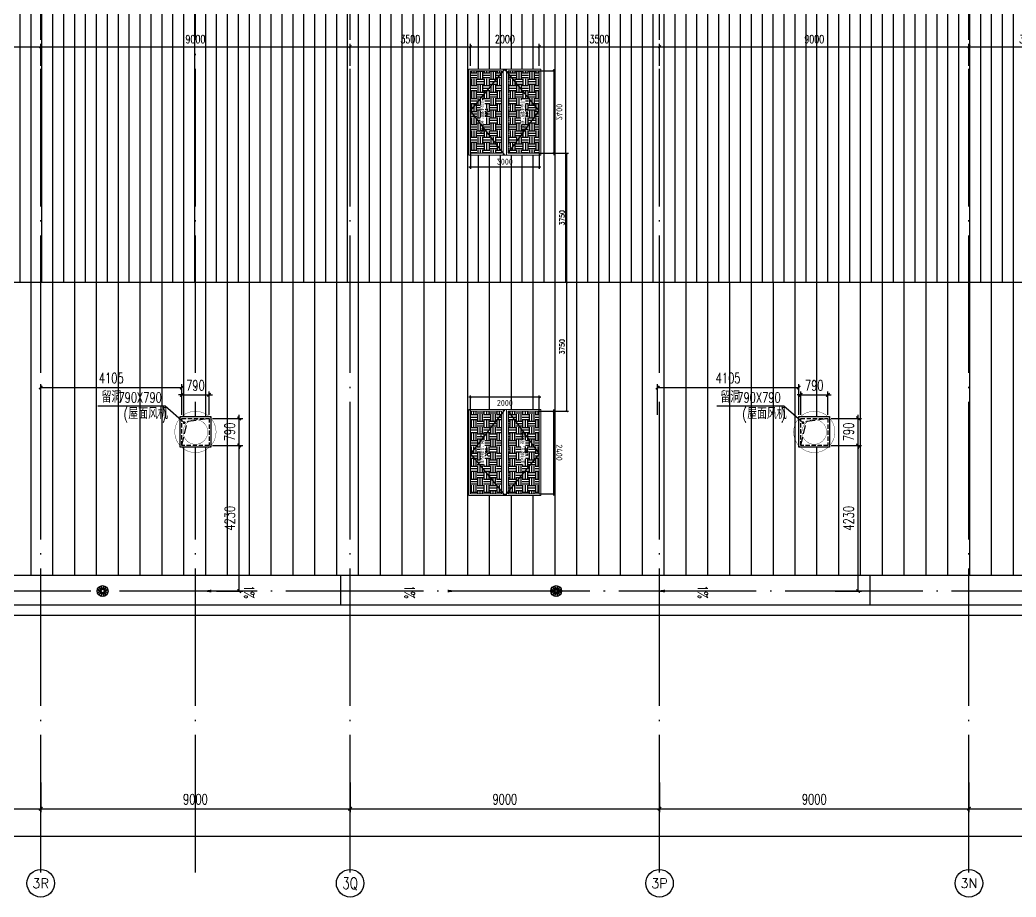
# Model space of a CAD drawing. Extents: x -1313754 to 847533, y 489853 to 941203.
# Drawn here: x 235541 to 264516, y 540024 to 565522 of the extents above; entities that cross this region are included whole.
import ezdxf
from ezdxf.enums import TextEntityAlignment as Align

# ---------------------------------------------------------------- set-up
doc = ezdxf.new("R2010")
doc.units = 0
doc.header["$LTSCALE"] = 1000
doc.header["$MEASUREMENT"] = 0
for name, pattern in [('DASH', [0.35, 0.25, -0.1]), ('DOTE', [2.42, 2, -0.2, 0.02, -0.2]), ('HIDDEN', [9.525, 6.35, -3.175])]:
    doc.linetypes.add(name, pattern=pattern)
doc.layers.get('Defpoints').update_dxf_attribs({"color": 210})
for name, color, linetype in [('A-AXIS-D', 1, 'Continuous'), ('A-AXIS-DOTE', 14, 'DOTE'), ('A-AXIS-DP', 126, 'Continuous'), ('A-AXIS-SYMB', 3, 'Continuous'), ('A-DRAIN', 142, 'Continuous'), ('A-HATCH-2', 251, 'Continuous'), ('A-LIN-V', 9, 'Continuous'), ('A-SFCE', 30, 'Continuous'), ('A-WINDOW', 140, 'Continuous'), ('AS-COLN', 6, 'Continuous'), ('AS-WALL', 40, 'Continuous'), ('AS-结构边线层', 200, 'Continuous'), ('DIM_SYMB', 3, 'Continuous'), ('PUB_TEXT', 7, 'Continuous'), ('SPACE', 7, 'Continuous'), ('SPACE_HATCH', 8, 'Continuous'), ('参考线', 8, 'Continuous'), ('外框', 1, 'HIDDEN'), ('文本', 4, 'Continuous'), ('暖通', 7, 'Continuous'), ('虹吸雨水斗', 6, 'Continuous')]:
    doc.layers.add(name, color=color, linetype=linetype)
doc.layers.add('A-加建区域', color=47, linetype='Continuous', plot=False)
doc.layers.add('成型线', color=3, linetype='Continuous', lineweight=18)
doc.styles.add('_TCH_AXIS', font='COMPLEX', dxfattribs={"bigfont": 'GBCBIG'})
doc.styles.add('_TCH_DIM', font='SIMPLEX', dxfattribs={"bigfont": 'GBCBIG'})
doc.styles.add('_TCH_DIM_T3', font='SIMPLEX', dxfattribs={"width": 0.705882, "bigfont": 'GBCBIG'})
doc.styles.add('_TCH_SPACE', font='SIMPLEX', dxfattribs={"height": 5, "bigfont": 'GBCBIG'})
doc.styles.get("Standard").update_dxf_attribs({"font": 'gbenor.shx', "bigfont": 'gbcbig.shx'})
doc.dimstyles.new('_TCH_ARCH&&100', dxfattribs={"dimtxt": 297.5, "dimasz": 100, "dimexe": 100, "dimexo": 100, "dimgap": 126.25, "dimtad": 1, "dimdec": 0, "dimzin": 0, "dimdsep": 46, "dimtxsty": '_TCH_DIM_T3', "dimblk": 'ARCHTICK', "dimcen": 0.09, "dimclrt": 7, "dimazin": 2, "dimtfac": 1, "dimtdec": 0, "dimtix": 1, "dimtmove": 2, "dimatfit": 3, "dimfxl": 0, "dimtolj": 1, "dimtzin": 0, "dimarcsym": 0})
doc.dimstyles.new('_TCH_ARCH&&50', dxfattribs={"dimtxt": 148.75, "dimasz": 50, "dimexe": 50, "dimexo": 50, "dimgap": 63.125, "dimtad": 1, "dimdec": 0, "dimzin": 0, "dimdsep": 46, "dimtxsty": '_TCH_DIM_T3', "dimblk": 'ARCHTICK', "dimcen": 0.09, "dimclrt": 7, "dimazin": 2, "dimtfac": 1, "dimtdec": 0, "dimtix": 1, "dimtmove": 2, "dimatfit": 3, "dimfxl": 0, "dimtolj": 1, "dimtzin": 0, "dimarcsym": 0})
doc.dimstyles.new('_TCH_ARCH&&80', dxfattribs={"dimtxt": 238, "dimasz": 80, "dimexe": 80, "dimexo": 80, "dimgap": 101, "dimtad": 1, "dimdec": 0, "dimzin": 0, "dimdsep": 46, "dimtxsty": '_TCH_DIM_T3', "dimblk": 'ARCHTICK', "dimcen": 0.09, "dimclrt": 7, "dimazin": 2, "dimtfac": 1, "dimtdec": 0, "dimtix": 1, "dimtmove": 2, "dimatfit": 3, "dimfxl": 0, "dimtolj": 1, "dimtzin": 0, "dimarcsym": 0})
pattern_1 = [(0, (0, 0), (187.5, 187.5), [187.5, -187.5]), (0, (0, 70.31), (187.5, 187.5), [187.5, -187.5]), (0, (0, 140.62), (187.5, 187.5), [187.5, -187.5]), (90, (23.44, 164.06), (-187.5, 187.5), [187.5, -187.5]), (90, (93.75, 164.06), (-187.5, 187.5), [187.5, -187.5]), (90, (164.06, 164.06), (-187.5, 187.5), [187.5, -187.5])]

# ---------------------------------------------------------------- blocks, each defined once
blk = doc.blocks.new('rrrrrrrrrrrrrrrrrrrrr')
at = {"layer": 'A-HATCH-2'}
h = blk.add_hatch(dxfattribs=at)
h.set_pattern_fill('ANSI31', color=256, scale=200, angle=45)
h.set_pattern_definition([(90, (-500100, 0), (-317.5, 0), [])])
h.paths.add_polyline_path([(-313254.2, 565520), (-313554.2, 565520), (-313554.2, 557895), (-299145.1, 557895), (-266220, 557895), (-133684.3, 557895), (-128454.2, 557895), (-128454.2, 566420), (-313254.2, 566420)])
h = blk.add_hatch(dxfattribs=at)
h.set_pattern_fill('ANSI31', color=256, scale=400, angle=45)
h.set_pattern_definition([(90, (-500100, 0), (-635, 0), [])])
h.paths.add_polyline_path([(-266220, 557895), (-133684.3, 557895), (-128454.2, 557895), (-128454.2, 549370), (-313554.2, 549370), (-313554.2, 557895), (-278850, 557895)])
at = {"layer": 'A-LIN-V'}
blk.add_lwpolyline([(-128454.2, 549370), (-313554.2, 549370)], dxfattribs=at)
at = {"layer": 'A-SFCE'}
for points in [[(-313554.2, 564570), (-313554.2, 548519.9), (-128454.2, 548519.9), (-128454.2, 621119.9), (-296103.2, 621120), (-313554.2, 567335.8), (-313554.2, 566670), (-313254.2, 566670)], [(-313254.2, 564870), (-313854.2, 564870), (-313854.2, 548219.9), (-128154.2, 548219.9)], [(-313554.2, 557895), (-128454.2, 557895)]]:
    blk.add_lwpolyline(points, dxfattribs=at)
blk = doc.blocks.new('_ArchTick')
at = {"color": 0, "linetype": 'ByBlock', "const_width": 0.4}
blk.add_lwpolyline([(-0.5, -0.5), (0.5, 0.5)], dxfattribs=at)
blk = doc.blocks.new('44')
at = {"layer": 'A-AXIS-DP', "color": 1}
for p, q in [((280302, 745270), (280302, 747370)), ((277446, 744900), (279946, 744900))]:
    blk.add_line(p, q, dxfattribs=at)
for p, xscale, yscale, zscale, rotation in [((280302, 747320), -50.00000000000003, 50.00000000000003, 50.00000000000001, 270), ((280302, 745320), -50.00000000000001, 50.00000000000001, 50.00000000000001, 90), ((279896, 744900), -50, 50, 50, 180)]:
    blk.add_blockref('_ArchTick', p, dxfattribs=dict(at, xscale=xscale, yscale=yscale, zscale=zscale, rotation=rotation))
at = {"layer": 'A-AXIS-DP', "color": 1, "xscale": -50, "yscale": 50, "zscale": 50}
blk.add_blockref('_ArchTick', (277496, 744900), dxfattribs=at)
at = {"layer": 'A-AXIS-DP', "color": 1, "insert": (278696, 744737), "char_height": 175, "attachment_point": 5, "rotation": 180}
blk.add_mtext('\\A1;2400', dxfattribs=at)
blk.add_wipeout([(277446, 745270), (279946, 745270), (279946, 747370), (277446, 747370)]).dxf.layer = '参考线'
at = {"layer": 'SPACE_HATCH'}
h = blk.add_hatch(dxfattribs=at)
h.set_pattern_fill('土壤', color=1, scale=50, style=0)
h.set_pattern_definition(pattern_1)
h.paths.add_polyline_path([(277496, 746420), (279896, 746420), (279896, 747320), (277496, 747320)])
h.paths.add_polyline_path([(278352, 746904), (279057, 746904), (279057, 747034), (278352, 747034)])
h.paths.add_polyline_path([(278591, 746811), (278817, 746811), (278817, 746895), (278591, 746895)])
h = blk.add_hatch(dxfattribs=at)
h.set_pattern_fill('土壤', color=1, scale=50, style=0)
h.set_pattern_definition(pattern_1)
h.paths.add_polyline_path([(277496, 746220), (279896, 746220), (279896, 745320), (277496, 745320)])
h.paths.add_polyline_path([(278352, 745724), (279057, 745724), (279057, 745854), (278352, 745854)])
h.paths.add_polyline_path([(278591, 745631), (278817, 745631), (278817, 745715), (278591, 745715)])
at = {"layer": 'A-AXIS-DP', "color": 1}
for p, q in [((279906, 747320), (280352, 747320)), ((277496, 745320), (277496, 744850)), ((279896, 745320), (279896, 744850)), ((279906, 745320), (280352, 745320))]:
    blk.add_line(p, q, dxfattribs=at)
at = {"layer": '外框'}
for points in [[(279946, 746320), (278658, 747320), (277446, 746320)], [(279896, 746220), (278658, 745320), (277446, 746320)]]:
    blk.add_lwpolyline(points, dxfattribs=at)
at = {"layer": '成型线'}
for p, q in [((279946, 745270), (279946, 747370)), ((277496, 746420), (279896, 746420)), ((277446, 746370), (279946, 746370)), ((277446, 746270), (279946, 746270)), ((277496, 746220), (279896, 746220))]:
    blk.add_line(p, q, dxfattribs=at)
for points in [[(279946, 745270), (277446, 745270), (277446, 747370), (279946, 747370)], [(277496, 746420), (277496, 747320), (279896, 747320), (279896, 746420)], [(279896, 746220), (279896, 745320), (277496, 745320), (277496, 746220)]]:
    blk.add_lwpolyline(points, dxfattribs=at)
at = {"layer": 'A-AXIS-DP', "color": 1, "insert": (280139, 746320), "char_height": 175, "attachment_point": 5, "rotation": 270}
blk.add_mtext('\\A1;2000', dxfattribs=at)
at = {"layer": 'SPACE', "color": 1, "style": '_TCH_SPACE'}
for p in [(278365, 746930), (278365, 745750)]:
    blk.add_text('自然排烟窗，有效面积', height=96.5, dxfattribs=at).set_placement(p)
at = {"layer": 'SPACE', "color": 1, "style": '_TCH_SPACE', "width": 0.705882}
for s, height, p in [('2.16m', 59.5, (278600, 746828)), ('2', 29.8, (278792, 746863)), ('2.16m', 59.5, (278600, 745648)), ('2', 29.8, (278792, 745683))]:
    blk.add_text(s, height=height, dxfattribs=at).set_placement(p)
blk = doc.blocks.new('*D2538')
at = {"layer": 'A-WINDOW', "color": 0, "lineweight": -2}
for p, q in [((367696, 714320), (368446, 714320)), ((368396, 710570), (368396, 714320)), ((367696, 710570), (368446, 710570))]:
    blk.add_line(p, q, dxfattribs=at)
at = {"layer": 'Defpoints', "color": 0}
for p in [(367646, 714320), (368396, 714320), (367646, 710570)]:
    blk.add_point(p, dxfattribs=at)
at = {"layer": 'A-WINDOW', "color": 0, "lineweight": -2, "xscale": 50, "yscale": 50, "zscale": 50}
for p, rotation in [((368396, 714320), 90), ((368396, 710570), 270)]:
    blk.add_blockref('_ArchTick', p, dxfattribs=dict(at, rotation=rotation))
at = {"layer": 'A-WINDOW', "color": 7, "insert": (368258, 712445), "char_height": 148.8, "attachment_point": 5, "rotation": 90, "style": '_TCH_DIM_T3'}
blk.add_mtext('\\A1;3750', dxfattribs=at)
blk = doc.blocks.new('*D2539')
at = {"layer": 'A-WINDOW', "color": 0, "lineweight": -2}
for p, q in [((367696, 718070), (368446, 718070)), ((368396, 714320), (368396, 718070)), ((367696, 714320), (368446, 714320))]:
    blk.add_line(p, q, dxfattribs=at)
at = {"layer": 'Defpoints', "color": 0}
for p in [(367646, 718070), (368396, 718070), (367646, 714320)]:
    blk.add_point(p, dxfattribs=at)
at = {"layer": 'A-WINDOW', "color": 0, "lineweight": -2, "xscale": 50, "yscale": 50, "zscale": 50}
for p, rotation in [((368396, 718070), 90), ((368396, 714320), 270)]:
    blk.add_blockref('_ArchTick', p, dxfattribs=dict(at, rotation=rotation))
at = {"layer": 'A-WINDOW', "color": 7, "insert": (368258, 716195), "char_height": 148.8, "attachment_point": 5, "rotation": 90, "style": '_TCH_DIM_T3'}
blk.add_mtext('\\A1;3750', dxfattribs=at)
blk = doc.blocks.new('*D1971')
at = {"layer": 'A-AXIS-DP', "color": 0, "lineweight": -2}
for p, q in [((232646, 564191), (232646, 564825)), ((232646, 564745), (236146, 564745)), ((236146, 564191), (236146, 564825))]:
    blk.add_line(p, q, dxfattribs=at)
at = {"layer": 'Defpoints', "color": 0}
for p in [(236146, 564745), (232646, 564111), (236146, 564111)]:
    blk.add_point(p, dxfattribs=at)
at = {"layer": 'A-AXIS-DP', "color": 0, "lineweight": -2, "xscale": 80, "yscale": 80, "zscale": 80, "rotation": 180}
blk.add_blockref('_ArchTick', (232646, 564745), dxfattribs=at)
at = {"layer": 'A-AXIS-DP', "color": 0, "lineweight": -2, "xscale": 80, "yscale": 80, "zscale": 80}
blk.add_blockref('_ArchTick', (236146, 564745), dxfattribs=at)
at = {"layer": 'A-AXIS-DP', "color": 7, "insert": (234396, 564965), "char_height": 238, "attachment_point": 5, "style": '_TCH_DIM_T3'}
blk.add_mtext('\\A1;3500', dxfattribs=at)
blk = doc.blocks.new('*D1972')
at = {"layer": 'A-AXIS-DP', "color": 0, "lineweight": -2}
for p, q in [((236146, 564191), (236146, 564825)), ((236146, 564745), (245146, 564745)), ((245146, 564191), (245146, 564825))]:
    blk.add_line(p, q, dxfattribs=at)
at = {"layer": 'Defpoints', "color": 0}
for p in [(245146, 564745), (236146, 564111), (245146, 564111)]:
    blk.add_point(p, dxfattribs=at)
at = {"layer": 'A-AXIS-DP', "color": 0, "lineweight": -2, "xscale": 80, "yscale": 80, "zscale": 80, "rotation": 180}
blk.add_blockref('_ArchTick', (236146, 564745), dxfattribs=at)
at = {"layer": 'A-AXIS-DP', "color": 0, "lineweight": -2, "xscale": 80, "yscale": 80, "zscale": 80}
blk.add_blockref('_ArchTick', (245146, 564745), dxfattribs=at)
at = {"layer": 'A-AXIS-DP', "color": 7, "insert": (240646, 564965), "char_height": 238, "attachment_point": 5, "style": '_TCH_DIM_T3'}
blk.add_mtext('\\A1;9000', dxfattribs=at)
blk = doc.blocks.new('*D1973')
at = {"layer": 'A-AXIS-DP', "color": 0, "lineweight": -2}
for p, q in [((245146, 564191), (245146, 564825)), ((245146, 564745), (248646, 564745)), ((248646, 564191), (248646, 564825))]:
    blk.add_line(p, q, dxfattribs=at)
at = {"layer": 'Defpoints', "color": 0}
for p in [(248646, 564745), (245146, 564111), (248646, 564111)]:
    blk.add_point(p, dxfattribs=at)
at = {"layer": 'A-AXIS-DP', "color": 0, "lineweight": -2, "xscale": 80, "yscale": 80, "zscale": 80, "rotation": 180}
blk.add_blockref('_ArchTick', (245146, 564745), dxfattribs=at)
at = {"layer": 'A-AXIS-DP', "color": 0, "lineweight": -2, "xscale": 80, "yscale": 80, "zscale": 80}
blk.add_blockref('_ArchTick', (248646, 564745), dxfattribs=at)
at = {"layer": 'A-AXIS-DP', "color": 7, "insert": (246896, 564965), "char_height": 238, "attachment_point": 5, "style": '_TCH_DIM_T3'}
blk.add_mtext('\\A1;3500', dxfattribs=at)
blk = doc.blocks.new('*D1974')
at = {"layer": 'A-AXIS-DP', "color": 0, "lineweight": -2}
for p, q in [((248646, 564191), (248646, 564825)), ((248646, 564745), (250646, 564745)), ((250646, 564191), (250646, 564825))]:
    blk.add_line(p, q, dxfattribs=at)
at = {"layer": 'Defpoints', "color": 0}
for p in [(250646, 564745), (248646, 564111), (250646, 564111)]:
    blk.add_point(p, dxfattribs=at)
at = {"layer": 'A-AXIS-DP', "color": 0, "lineweight": -2, "xscale": 80, "yscale": 80, "zscale": 80, "rotation": 180}
blk.add_blockref('_ArchTick', (248646, 564745), dxfattribs=at)
at = {"layer": 'A-AXIS-DP', "color": 0, "lineweight": -2, "xscale": 80, "yscale": 80, "zscale": 80}
blk.add_blockref('_ArchTick', (250646, 564745), dxfattribs=at)
at = {"layer": 'A-AXIS-DP', "color": 7, "insert": (249646, 564965), "char_height": 238, "attachment_point": 5, "style": '_TCH_DIM_T3'}
blk.add_mtext('\\A1;2000', dxfattribs=at)
blk = doc.blocks.new('*D1975')
at = {"layer": 'A-AXIS-DP', "color": 0, "lineweight": -2}
for p, q in [((250646, 564191), (250646, 564825)), ((250646, 564745), (254146, 564745)), ((254146, 564191), (254146, 564825))]:
    blk.add_line(p, q, dxfattribs=at)
at = {"layer": 'Defpoints', "color": 0}
for p in [(254146, 564745), (250646, 564111), (254146, 564111)]:
    blk.add_point(p, dxfattribs=at)
at = {"layer": 'A-AXIS-DP', "color": 0, "lineweight": -2, "xscale": 80, "yscale": 80, "zscale": 80, "rotation": 180}
blk.add_blockref('_ArchTick', (250646, 564745), dxfattribs=at)
at = {"layer": 'A-AXIS-DP', "color": 0, "lineweight": -2, "xscale": 80, "yscale": 80, "zscale": 80}
blk.add_blockref('_ArchTick', (254146, 564745), dxfattribs=at)
at = {"layer": 'A-AXIS-DP', "color": 7, "insert": (252396, 564965), "char_height": 238, "attachment_point": 5, "style": '_TCH_DIM_T3'}
blk.add_mtext('\\A1;3500', dxfattribs=at)
blk = doc.blocks.new('*D1976')
at = {"layer": 'A-AXIS-DP', "color": 0, "lineweight": -2}
for p, q in [((254146, 564191), (254146, 564825)), ((254146, 564745), (263146, 564745)), ((263146, 564191), (263146, 564825))]:
    blk.add_line(p, q, dxfattribs=at)
at = {"layer": 'Defpoints', "color": 0}
for p in [(263146, 564745), (254146, 564111), (263146, 564111)]:
    blk.add_point(p, dxfattribs=at)
at = {"layer": 'A-AXIS-DP', "color": 0, "lineweight": -2, "xscale": 80, "yscale": 80, "zscale": 80, "rotation": 180}
blk.add_blockref('_ArchTick', (254146, 564745), dxfattribs=at)
at = {"layer": 'A-AXIS-DP', "color": 0, "lineweight": -2, "xscale": 80, "yscale": 80, "zscale": 80}
blk.add_blockref('_ArchTick', (263146, 564745), dxfattribs=at)
at = {"layer": 'A-AXIS-DP', "color": 7, "insert": (258646, 564965), "char_height": 238, "attachment_point": 5, "style": '_TCH_DIM_T3'}
blk.add_mtext('\\A1;9000', dxfattribs=at)
blk = doc.blocks.new('*D1977')
at = {"layer": 'A-AXIS-DP', "color": 0, "lineweight": -2}
for p, q in [((263146, 564191), (263146, 564825)), ((263146, 564745), (266646, 564745)), ((266646, 564191), (266646, 564825))]:
    blk.add_line(p, q, dxfattribs=at)
at = {"layer": 'Defpoints', "color": 0}
for p in [(266646, 564745), (263146, 564111), (266646, 564111)]:
    blk.add_point(p, dxfattribs=at)
at = {"layer": 'A-AXIS-DP', "color": 0, "lineweight": -2, "xscale": 80, "yscale": 80, "zscale": 80, "rotation": 180}
blk.add_blockref('_ArchTick', (263146, 564745), dxfattribs=at)
at = {"layer": 'A-AXIS-DP', "color": 0, "lineweight": -2, "xscale": 80, "yscale": 80, "zscale": 80}
blk.add_blockref('_ArchTick', (266646, 564745), dxfattribs=at)
at = {"layer": 'A-AXIS-DP', "color": 7, "insert": (264896, 564965), "char_height": 238, "attachment_point": 5, "style": '_TCH_DIM_T3'}
blk.add_mtext('\\A1;3500', dxfattribs=at)
blk = doc.blocks.new('*D1267')
at = {"layer": 'A-AXIS-D', "color": 0, "lineweight": -2}
for p, q in [((-52118, -261470), (-52118, -262328)), ((-43118, -261470), (-43118, -262328)), ((-52118, -262228), (-43118, -262228))]:
    blk.add_line(p, q, dxfattribs=at)
at = {"layer": 'Defpoints', "color": 0}
for p in [(-52118, -261370), (-43118, -261370), (-43118, -262228)]:
    blk.add_point(p, dxfattribs=at)
at = {"layer": 'A-AXIS-D', "color": 0, "lineweight": -2, "xscale": 100, "yscale": 100, "zscale": 100, "rotation": 180}
blk.add_blockref('_ArchTick', (-52118, -262228), dxfattribs=at)
at = {"layer": 'A-AXIS-D', "color": 0, "lineweight": -2, "xscale": 100, "yscale": 100, "zscale": 100}
blk.add_blockref('_ArchTick', (-43118, -262228), dxfattribs=at)
at = {"layer": 'A-AXIS-D', "color": 7, "insert": (-47618, -261953), "char_height": 297.5, "attachment_point": 5, "style": '_TCH_DIM_T3'}
blk.add_mtext('\\A1;9000', dxfattribs=at)
blk = doc.blocks.new('*D1268')
at = {"layer": 'A-AXIS-D', "color": 0, "lineweight": -2}
for p, q in [((-43118, -261470), (-43118, -262328)), ((-34118, -261470), (-34118, -262328)), ((-43118, -262228), (-34118, -262228))]:
    blk.add_line(p, q, dxfattribs=at)
at = {"layer": 'Defpoints', "color": 0}
for p in [(-43118, -261370), (-34118, -261370), (-34118, -262228)]:
    blk.add_point(p, dxfattribs=at)
at = {"layer": 'A-AXIS-D', "color": 0, "lineweight": -2, "xscale": 100, "yscale": 100, "zscale": 100, "rotation": 180}
blk.add_blockref('_ArchTick', (-43118, -262228), dxfattribs=at)
at = {"layer": 'A-AXIS-D', "color": 0, "lineweight": -2, "xscale": 100, "yscale": 100, "zscale": 100}
blk.add_blockref('_ArchTick', (-34118, -262228), dxfattribs=at)
at = {"layer": 'A-AXIS-D', "color": 7, "insert": (-38618, -261953), "char_height": 297.5, "attachment_point": 5, "style": '_TCH_DIM_T3'}
blk.add_mtext('\\A1;9000', dxfattribs=at)
blk = doc.blocks.new('*D1269')
at = {"layer": 'A-AXIS-D', "color": 0, "lineweight": -2}
for p, q in [((-34118, -261470), (-34118, -262328)), ((-25118, -261470), (-25118, -262328)), ((-34118, -262228), (-25118, -262228))]:
    blk.add_line(p, q, dxfattribs=at)
at = {"layer": 'Defpoints', "color": 0}
for p in [(-34118, -261370), (-25118, -261370), (-25118, -262228)]:
    blk.add_point(p, dxfattribs=at)
at = {"layer": 'A-AXIS-D', "color": 0, "lineweight": -2, "xscale": 100, "yscale": 100, "zscale": 100, "rotation": 180}
blk.add_blockref('_ArchTick', (-34118, -262228), dxfattribs=at)
at = {"layer": 'A-AXIS-D', "color": 0, "lineweight": -2, "xscale": 100, "yscale": 100, "zscale": 100}
blk.add_blockref('_ArchTick', (-25118, -262228), dxfattribs=at)
at = {"layer": 'A-AXIS-D', "color": 7, "insert": (-29618, -261953), "char_height": 297.5, "attachment_point": 5, "style": '_TCH_DIM_T3'}
blk.add_mtext('\\A1;9000', dxfattribs=at)
blk = doc.blocks.new('*D1270')
at = {"layer": 'A-AXIS-D', "color": 0, "lineweight": -2}
for p, q in [((-25118, -261470), (-25118, -262328)), ((-16118, -261470), (-16118, -262328)), ((-25118, -262228), (-16118, -262228))]:
    blk.add_line(p, q, dxfattribs=at)
at = {"layer": 'Defpoints', "color": 0}
for p in [(-25118, -261370), (-16118, -261370), (-16118, -262228)]:
    blk.add_point(p, dxfattribs=at)
at = {"layer": 'A-AXIS-D', "color": 0, "lineweight": -2, "xscale": 100, "yscale": 100, "zscale": 100, "rotation": 180}
blk.add_blockref('_ArchTick', (-25118, -262228), dxfattribs=at)
at = {"layer": 'A-AXIS-D', "color": 0, "lineweight": -2, "xscale": 100, "yscale": 100, "zscale": 100}
blk.add_blockref('_ArchTick', (-16118, -262228), dxfattribs=at)
at = {"layer": 'A-AXIS-D', "color": 7, "insert": (-20618, -261953), "char_height": 297.5, "attachment_point": 5, "style": '_TCH_DIM_T3'}
blk.add_mtext('\\A1;9000', dxfattribs=at)
blk = doc.blocks.new('*D1271')
at = {"layer": 'A-AXIS-D', "color": 0, "lineweight": -2}
for p, q in [((-16118, -261470), (-16118, -262328)), ((-7118, -261470), (-7118, -262328)), ((-16118, -262228), (-7118, -262228))]:
    blk.add_line(p, q, dxfattribs=at)
at = {"layer": 'Defpoints', "color": 0}
for p in [(-16118, -261370), (-7118, -261370), (-7118, -262228)]:
    blk.add_point(p, dxfattribs=at)
at = {"layer": 'A-AXIS-D', "color": 0, "lineweight": -2, "xscale": 100, "yscale": 100, "zscale": 100, "rotation": 180}
blk.add_blockref('_ArchTick', (-16118, -262228), dxfattribs=at)
at = {"layer": 'A-AXIS-D', "color": 0, "lineweight": -2, "xscale": 100, "yscale": 100, "zscale": 100}
blk.add_blockref('_ArchTick', (-7118, -262228), dxfattribs=at)
at = {"layer": 'A-AXIS-D', "color": 7, "insert": (-11618, -261953), "char_height": 297.5, "attachment_point": 5, "style": '_TCH_DIM_T3'}
blk.add_mtext('\\A1;9000', dxfattribs=at)
blk = doc.blocks.new('*D1408')
at = {"layer": 'A-AXIS-D', "color": 0, "lineweight": -2}
for p, q in [((-93018, -261570), (-93018, -263128)), ((92682, -261570), (92682, -263128)), ((-93018, -263028), (92682, -263028))]:
    blk.add_line(p, q, dxfattribs=at)
at = {"layer": 'Defpoints', "color": 0}
for p in [(-93018, -261470), (92682, -261470), (92682, -263028)]:
    blk.add_point(p, dxfattribs=at)
at = {"layer": 'A-AXIS-D', "color": 0, "lineweight": -2, "xscale": 100, "yscale": 100, "zscale": 100, "rotation": 180}
blk.add_blockref('_ArchTick', (-93018, -263028), dxfattribs=at)
at = {"layer": 'A-AXIS-D', "color": 0, "lineweight": -2, "xscale": 100, "yscale": 100, "zscale": 100}
blk.add_blockref('_ArchTick', (92682, -263028), dxfattribs=at)
at = {"layer": 'A-AXIS-D', "color": 7, "insert": (-168, -262753), "char_height": 297.5, "attachment_point": 5, "style": '_TCH_DIM_T3'}
blk.add_mtext('\\A1;185700', dxfattribs=at)
blk = doc.blocks.new('*D138')
at = {"layer": 'A-AXIS-DP', "color": 0, "lineweight": -2}
for p, q in [((-495, 395), (-1374, 395)), ((-1274, 395), (-1274, 495)), ((-1274, 395), (-1274, -395)), ((-495, -395), (-1374, -395)), ((-1274, -395), (-1274, -495))]:
    blk.add_line(p, q, dxfattribs=at)
at = {"layer": 'Defpoints', "color": 0}
for p in [(-395, 395), (-1274, -395), (-395, -395)]:
    blk.add_point(p, dxfattribs=at)
at = {"layer": 'A-AXIS-DP', "color": 0, "lineweight": -2, "xscale": 100, "yscale": 100, "zscale": 100}
for p, rotation in [((-1274, 395), 270), ((-1274, -395), 90)]:
    blk.add_blockref('_ArchTick', p, dxfattribs=dict(at, rotation=rotation))
at = {"layer": 'A-AXIS-DP', "color": 7, "insert": (-999, 0), "char_height": 297.5, "attachment_point": 5, "rotation": 270, "style": '_TCH_DIM_T3'}
blk.add_mtext('\\A1;790', dxfattribs=at)
blk = doc.blocks.new('*D139')
at = {"layer": 'A-AXIS-DP', "color": 0, "lineweight": -2}
for p, q in [((-395, -495), (-395, -1178)), ((395, -495), (395, -1178)), ((-395, -1078), (-495, -1078)), ((395, -1078), (-395, -1078)), ((395, -1078), (495, -1078))]:
    blk.add_line(p, q, dxfattribs=at)
at = {"layer": 'Defpoints', "color": 0}
for p in [(-395, -395), (395, -395), (-395, -1078)]:
    blk.add_point(p, dxfattribs=at)
at = {"layer": 'A-AXIS-DP', "color": 0, "lineweight": -2, "xscale": 100, "yscale": 100, "zscale": 100}
blk.add_blockref('_ArchTick', (-395, -1078), dxfattribs=at)
at = {"layer": 'A-AXIS-DP', "color": 0, "lineweight": -2, "xscale": 100, "yscale": 100, "zscale": 100, "rotation": 180}
blk.add_blockref('_ArchTick', (395, -1078), dxfattribs=at)
at = {"layer": 'A-AXIS-DP', "color": 7, "insert": (0, -1353), "char_height": 297.5, "attachment_point": 5, "rotation": 180, "style": '_TCH_DIM_T3'}
blk.add_mtext('\\A1;790', dxfattribs=at)
blk = doc.blocks.new('*D2424')
at = {"layer": 'A-AXIS-DP', "color": 0, "lineweight": -2}
for p, q in [((259255, 553150), (260020, 553150)), ((259920, 548920), (259920, 553150)), ((259255, 548920), (260020, 548920))]:
    blk.add_line(p, q, dxfattribs=at)
at = {"layer": 'Defpoints', "color": 0}
for p in [(259155, 553150), (259920, 553150), (259155, 548920)]:
    blk.add_point(p, dxfattribs=at)
at = {"layer": 'A-AXIS-DP', "color": 0, "lineweight": -2, "xscale": 100, "yscale": 100, "zscale": 100}
for p, rotation in [((259920, 553150), 90), ((259920, 548920), 270)]:
    blk.add_blockref('_ArchTick', p, dxfattribs=dict(at, rotation=rotation))
at = {"layer": 'A-AXIS-DP', "color": 7, "insert": (259645, 551035), "char_height": 297.5, "attachment_point": 5, "rotation": 90, "style": '_TCH_DIM_T3'}
blk.add_mtext('\\A1;4230', dxfattribs=at)
blk = doc.blocks.new('*D2425')
at = {"layer": 'A-AXIS-DP', "color": 0, "lineweight": -2}
for p, q in [((241255, 553150), (242020, 553150)), ((241920, 548920), (241920, 553150)), ((241255, 548920), (242020, 548920))]:
    blk.add_line(p, q, dxfattribs=at)
at = {"layer": 'Defpoints', "color": 0}
for p in [(241155, 553150), (241920, 553150), (241155, 548920)]:
    blk.add_point(p, dxfattribs=at)
at = {"layer": 'A-AXIS-DP', "color": 0, "lineweight": -2, "xscale": 100, "yscale": 100, "zscale": 100}
for p, rotation in [((241920, 553150), 90), ((241920, 548920), 270)]:
    blk.add_blockref('_ArchTick', p, dxfattribs=dict(at, rotation=rotation))
at = {"layer": 'A-AXIS-DP', "color": 7, "insert": (241645, 551035), "char_height": 297.5, "attachment_point": 5, "rotation": 90, "style": '_TCH_DIM_T3'}
blk.add_mtext('\\A1;4230', dxfattribs=at)
blk = doc.blocks.new('*D2514')
at = {"layer": 'A-AXIS-DP', "color": 0, "lineweight": -2}
for p, q in [((254088, 554040), (254088, 554935)), ((258193, 554040), (258193, 554935)), ((254088, 554835), (258193, 554835))]:
    blk.add_line(p, q, dxfattribs=at)
at = {"layer": 'Defpoints', "color": 0}
for p in [(258193, 554835), (254088, 553940), (258193, 553940)]:
    blk.add_point(p, dxfattribs=at)
at = {"layer": 'A-AXIS-DP', "color": 0, "lineweight": -2, "xscale": 100, "yscale": 100, "zscale": 100, "rotation": 180}
blk.add_blockref('_ArchTick', (254088, 554835), dxfattribs=at)
at = {"layer": 'A-AXIS-DP', "color": 0, "lineweight": -2, "xscale": 100, "yscale": 100, "zscale": 100}
blk.add_blockref('_ArchTick', (258193, 554835), dxfattribs=at)
at = {"layer": 'A-AXIS-DP', "color": 7, "insert": (256140, 555110), "char_height": 297.5, "attachment_point": 5, "style": '_TCH_DIM_T3'}
blk.add_mtext('\\A1;4105', dxfattribs=at)
blk = doc.blocks.new('*D2518')
at = {"layer": 'A-AXIS-DP', "color": 0, "lineweight": -2}
for p, q in [((236146, 554040), (236146, 554935)), ((240251, 554040), (240251, 554935)), ((236146, 554835), (240251, 554835))]:
    blk.add_line(p, q, dxfattribs=at)
at = {"layer": 'Defpoints', "color": 0}
for p in [(240251, 554835), (236146, 553940), (240251, 553940)]:
    blk.add_point(p, dxfattribs=at)
at = {"layer": 'A-AXIS-DP', "color": 0, "lineweight": -2, "xscale": 100, "yscale": 100, "zscale": 100, "rotation": 180}
blk.add_blockref('_ArchTick', (236146, 554835), dxfattribs=at)
at = {"layer": 'A-AXIS-DP', "color": 0, "lineweight": -2, "xscale": 100, "yscale": 100, "zscale": 100}
blk.add_blockref('_ArchTick', (240251, 554835), dxfattribs=at)
at = {"layer": 'A-AXIS-DP', "color": 7, "insert": (238198, 555110), "char_height": 297.5, "attachment_point": 5, "style": '_TCH_DIM_T3'}
blk.add_mtext('\\A1;4105', dxfattribs=at)
blk = doc.blocks.new('w4234233')
at = {"layer": 'A-AXIS-SYMB'}
for points in [[(355546, 826830, 0, 0, 0), (355546, 825680, 0, 80, 0), (355546, 825980, 0, 0, 0)], [(355546, 818810, 0, 0, 0), (355546, 819960, 0, 80, 0), (355546, 819660, 0, 0, 0)]]:
    blk.add_lwpolyline(points, format="xyseb", dxfattribs=at)
at = {"layer": 'PUB_TEXT', "style": '_TCH_DIM', "width": 0.705882}
for p in [(355376, 826935), (355376, 818407)]:
    blk.add_text('1%%%', height=297.5, dxfattribs=at).set_placement(p)
blk = doc.blocks.new('“奔腾”虹吸雨水斗')
at = {"layer": '虹吸雨水斗', "lineweight": 25}
for p, q in [((946944, 86685), (947028, 86658)), ((947028, 86641), (946944, 86614)), ((947032, 86673), (946946, 86692)), ((946946, 86607), (947032, 86625)), ((946982, 86753), (947040, 86688)), ((947040, 86611), (946982, 86546)), ((947052, 86699), (946987, 86758)), ((946987, 86541), (947052, 86600)), ((947048, 86793), (947066, 86707)), ((947066, 86592), (947048, 86506)), ((947082, 86711), (947055, 86795)), ((947055, 86504), (947082, 86587)), ((947125, 86795), (947098, 86711)), ((947098, 86587), (947125, 86504)), ((947114, 86707), (947132, 86793)), ((947132, 86506), (947114, 86592)), ((947194, 86758), (947128, 86699)), ((947128, 86600), (947194, 86541)), ((947140, 86688), (947199, 86753)), ((947199, 86546), (947140, 86611)), ((947234, 86692), (947148, 86673)), ((947148, 86625), (947234, 86607)), ((947152, 86658), (947236, 86685)), ((947236, 86614), (947152, 86641))]:
    blk.add_line(p, q, dxfattribs=at)
for radius in [150, 47.6]:
    blk.add_circle((947090, 86649), radius, dxfattribs=at)
for centre, start, end in [((947025, 86649), 291.6382, 68.3675), ((947034, 86682), 261.6382, 38.3675), ((947034, 86617), 321.6382, 98.3675), ((947057, 86706), 231.6382, 8.3675), ((947057, 86593), 351.6382, 128.3675), ((947090, 86715), 201.6382, 338.3675), ((947090, 86584), 21.6382, 158.3675), ((947123, 86706), 171.6382, 308.3675), ((947123, 86593), 51.6382, 188.3675), ((947147, 86682), 141.6382, 278.3675), ((947147, 86617), 81.6382, 218.3675), ((947155, 86649), 111.6382, 248.3675)]:
    blk.add_arc(centre, 8.82, start, end, dxfattribs=at)
blk = doc.blocks.new('434243')
at = {"layer": '文本', "xscale": 1.061320754715, "yscale": 1.061320754715, "zscale": 1.061320754715}
for p in [(-767221, 456957), (-754027, 456957)]:
    blk.add_blockref('“奔腾”虹吸雨水斗', p, dxfattribs=at)
blk = doc.blocks.new('21321423')
at = {"layer": 'A-DRAIN'}
for p, q in [((244880, 548520), (244880, 549370)), ((260270, 548520), (260270, 549370))]:
    blk.add_line(p, q, dxfattribs=at)
at = {"layer": 'A-加建区域', "rotation": 270}
for p in [(-584874, 904466), (-571680, 904466)]:
    blk.add_blockref('w4234233', p, dxfattribs=at)
at = {"layer": '虹吸雨水斗'}
blk.add_blockref('434243', (0, 0), dxfattribs=at)
blk = doc.blocks.new('frtt')
at = {"layer": 'A-LIN-V', "xscale": -1, "rotation": 90}
blk.add_blockref('44', (1112915.9, 997965.8), dxfattribs=at)
at = {"layer": 'A-LIN-V', "rotation": 90}
blk.add_blockref('44', (1112915.9, 430674.2), dxfattribs=at)
at = {"layer": 'A-WINDOW', "color": 1}
for p1, p2, picture, middle in [((367645.9, 714320), (367645.9, 718070), '*D2539', (368258.4, 716195)), ((367645.9, 710570), (367645.9, 714320), '*D2538', (368258.4, 712445))]:
    dim = blk.add_aligned_dim(p1=p1, p2=p2, distance=-750, dimstyle='_TCH_ARCH&&50', dxfattribs=at)
    dim.commit()
    dim.dimension.update_dxf_attribs({"geometry": picture, "text_midpoint": middle})
blk = doc.blocks.new('242343243')
at = {"layer": 'A-WINDOW'}
blk.add_blockref('frtt', (-116950, -156425), dxfattribs=at)
at = {"layer": 'A-AXIS-DP'}
for p1, p2, picture, middle in [((232645.9, 564110.7), (236145.8, 564110.7), '*D1971', (234395.9, 564965.3)), ((236145.8, 564110.7), (245145.8, 564110.7), '*D1972', (240645.8, 564965.3)), ((254145.8, 564110.7), (263145.8, 564110.7), '*D1976', (258645.8, 564965.3)), ((263145.8, 564110.7), (266645.9, 564110.7), '*D1977', (264895.9, 564965.3))]:
    dim = blk.add_aligned_dim(p1=p1, p2=p2, distance=634.6, dimstyle='_TCH_ARCH&&80', dxfattribs=at)
    dim.commit()
    dim.dimension.update_dxf_attribs({"geometry": picture, "text_midpoint": middle})
for p1, p2, picture, middle in [((245145.8, 564110.7), (248645.9, 564110.7), '*D1973', (246895.9, 564965.3)), ((248645.9, 564110.7), (250645.9, 564110.7), '*D1974', (249645.9, 564965.3)), ((250645.9, 564110.7), (254145.8, 564110.7), '*D1975', (252395.9, 564965.3))]:
    dim = blk.add_aligned_dim(p1=p1, p2=p2, distance=634.6, dimstyle='_TCH_ARCH&&80', dxfattribs=at)
    dim.commit()
    dim.dimension.update_dxf_attribs({"geometry": picture, "text_midpoint": middle})
blk = doc.blocks.new('dote')
at = {"layer": 'A-AXIS-D'}
for centre in [(-43117.8, -264396), (-34117.8, -264396), (-25117.8, -264396), (-16117.8, -264396)]:
    blk.add_circle(centre, 400, dxfattribs=at)
at = {"layer": 'A-AXIS-DOTE', "ltscale": 2}
for p, q in [((-43117.8, -264080), (-43117.8, -167560.7)), ((-38617.8, -264080), (-38617.8, -167560.7)), ((-34117.8, -264080), (-34117.8, -167560.7)), ((-25117.8, -264080), (-25117.8, -167560.7)), ((-16117.8, -264080), (-16117.8, -167560.7)), ((98696.4, -255900), (-97273.6, -255900))]:
    blk.add_line(p, q, dxfattribs=at)
at = {"layer": 'PUB_TEXT', "style": '_TCH_AXIS', "width": 0.807692}
blk.add_text('3Q', height=333.94, dxfattribs=at).set_placement((-34342.6, -264563), (-33893, -264563), align=Align.FIT)
at = {"layer": 'PUB_TEXT', "style": '_TCH_AXIS'}
for s, height, p, p2 in [('3R', 276.42, (-43361.3, -264534.2), (-42874.3, -264534.2)), ('3P', 282.17, (-25359.7, -264537.1), (-24875.9, -264537.1)), ('3N', 270.86, (-16362.9, -264531.5), (-15872.7, -264531.5))]:
    blk.add_text(s, height=height, dxfattribs=at).set_placement(p, p2, align=Align.FIT)
at = {"layer": 'A-AXIS-D'}
for base, p1, p2, picture, middle in [((92682.2, -263027.8), (-93017.8, -261469.8), (92682.2, -261469.8), '*D1408', (-167.8, -262752.8)), ((-43117.8, -262227.8), (-52117.8, -261369.8), (-43117.8, -261369.8), '*D1267', (-47617.8, -261952.8)), ((-34117.8, -262227.8), (-43117.8, -261369.8), (-34117.8, -261369.8), '*D1268', (-38617.8, -261952.8)), ((-25117.8, -262227.8), (-34117.8, -261369.8), (-25117.8, -261369.8), '*D1269', (-29617.8, -261952.8)), ((-16117.8, -262227.8), (-25117.8, -261369.8), (-16117.8, -261369.8), '*D1270', (-20617.8, -261952.8)), ((-7117.8, -262227.8), (-16117.8, -261369.8), (-7117.8, -261369.8), '*D1271', (-11617.8, -261952.8))]:
    dim = blk.add_linear_dim(base=base, p1=p1, p2=p2, angle=0, dimstyle='_TCH_ARCH&&100', override={"dimgap": 0}, dxfattribs=at)
    dim.commit()
    dim.dimension.update_dxf_attribs({"geometry": picture, "text_midpoint": middle, "dimtype": 161})
blk = doc.blocks.new('fengji')
at = {"layer": 'DIM_SYMB'}
blk.add_line((884.2, -747.9), (2834.2, -747.9), dxfattribs=at)
at = {"layer": 'DIM_SYMB', "color": 7, "style": '_TCH_DIM', "width": 0.705882}
for s, p in [(')', (967.7, -372.9)), ('(', (2090.7, -372.9)), ('790X790', (2237.7, -852.9))]:
    blk.add_text(s, height=297.5, rotation=180, dxfattribs=at).set_placement(p)
at = {"layer": 'DIM_SYMB', "color": 7, "style": '_TCH_DIM'}
for s, p in [('屋面风机', (1950.7, -372.9)), ('留洞', (2729.2, -852.9))]:
    blk.add_text(s, height=337.59, rotation=180, dxfattribs=at).set_placement(p)
blk.add_wipeout([(-445, 445), (445, 445), (445, -445), (-445, -445)]).dxf.layer = '参考线'
at = {"layer": 'A-HATCH-2', "const_width": 10}
for points in [[(0, -600.2, -1), (0, 600.2, -1)], [(0, -600.2, 1), (0, 600.2, 1)]]:
    blk.add_lwpolyline(points, format="xyb", dxfattribs=at)
at = {"layer": 'A-HATCH-2', "linetype": 'DASH', "const_width": 10}
for points in [[(0, -358.3, -1), (0, 358.3, -1)], [(0, -358.3, 1), (0, 358.3, 1)]]:
    blk.add_lwpolyline(points, format="xyb", dxfattribs=at)
at = {"layer": 'AS-COLN', "ltscale": 0.5}
blk.add_lwpolyline([(-445, 445), (445, 445), (445, -445), (-445, -445)], close=True, dxfattribs=at)
at = {"layer": 'AS-COLN', "linetype": 'DASH', "ltscale": 0.5}
blk.add_lwpolyline([(-395, 395), (395, 395), (395, -395), (-395, -395)], close=True, dxfattribs=at)
at = {"layer": 'AS-结构边线层', "linetype": 'DASH'}
blk.add_lwpolyline([(395, 395), (225.4, -315), (-395, -395)], dxfattribs=at)
at = {"layer": 'DIM_SYMB'}
blk.add_line((324.2, -267.9), (884.2, -747.9), dxfattribs=at)
at = {"layer": 'DIM_SYMB', "const_width": 40}
blk.add_lwpolyline([(310.3, -253.5, -1), (338.1, -282.3, -1)], format="xyb", close=True, dxfattribs=at)
at = {"layer": 'A-AXIS-DP'}
for p1, distance, picture, middle in [((-395, 395), -879.2, '*D138', (-999.2, 0)), ((395, -395), 682.9, '*D139', (0, -1352.9))]:
    dim = blk.add_aligned_dim(p1=p1, p2=(-395, -395), distance=distance, dimstyle='_TCH_ARCH&&100', dxfattribs=at)
    dim.commit()
    dim.dimension.update_dxf_attribs({"geometry": picture, "text_midpoint": middle})
blk = doc.blocks.new('2312321321')
at = {"layer": '暖通', "rotation": 180}
for p in [(240645.8, 553545), (258645.8, 553545)]:
    blk.add_blockref('fengji', p, dxfattribs=at)
at = {"layer": 'A-AXIS-DP'}
for p1, p2, distance, picture, middle in [((236145.8, 553940), (240250.8, 553940), 895, '*D2518', (238198.3, 555110)), ((254087.8, 553940), (258192.8, 553940), 895, '*D2514', (256140.3, 555110)), ((241154.7, 548920), (241154.7, 553150), -765.3, '*D2425', (241645, 551035)), ((259154.7, 548920), (259154.7, 553150), -765.3, '*D2424', (259645, 551035))]:
    dim = blk.add_aligned_dim(p1=p1, p2=p2, distance=distance, dimstyle='_TCH_ARCH&&100', dxfattribs=at)
    dim.commit()
    dim.dimension.update_dxf_attribs({"geometry": picture, "text_midpoint": middle})

msp = doc.modelspace()

# ---------------------------------------------------------------- block references
msp.add_blockref('rrrrrrrrrrrrrrrrrrrrr', (500100, 0))

# ---------------------------------------------------------------- next in the draw order: block references
at = {"layer": 'A-WINDOW'}
msp.add_blockref('242343243', (0, 0), dxfattribs=at)

# ---------------------------------------------------------------- next in the draw order: block references
at = {"layer": 'AS-WALL'}
msp.add_blockref('dote', (279263.6, 804820), dxfattribs=at)

# ---------------------------------------------------------------- next in the draw order: block references
at = {"layer": '暖通', "color": 7}
msp.add_blockref('2312321321', (0, 0), dxfattribs=at)

# ---------------------------------------------------------------- next in the draw order: block references
at = {"layer": '虹吸雨水斗', "linetype": 'Continuous'}
msp.add_blockref('21321423', (0, 0), dxfattribs=at)

doc.saveas('drawing.dxf')
